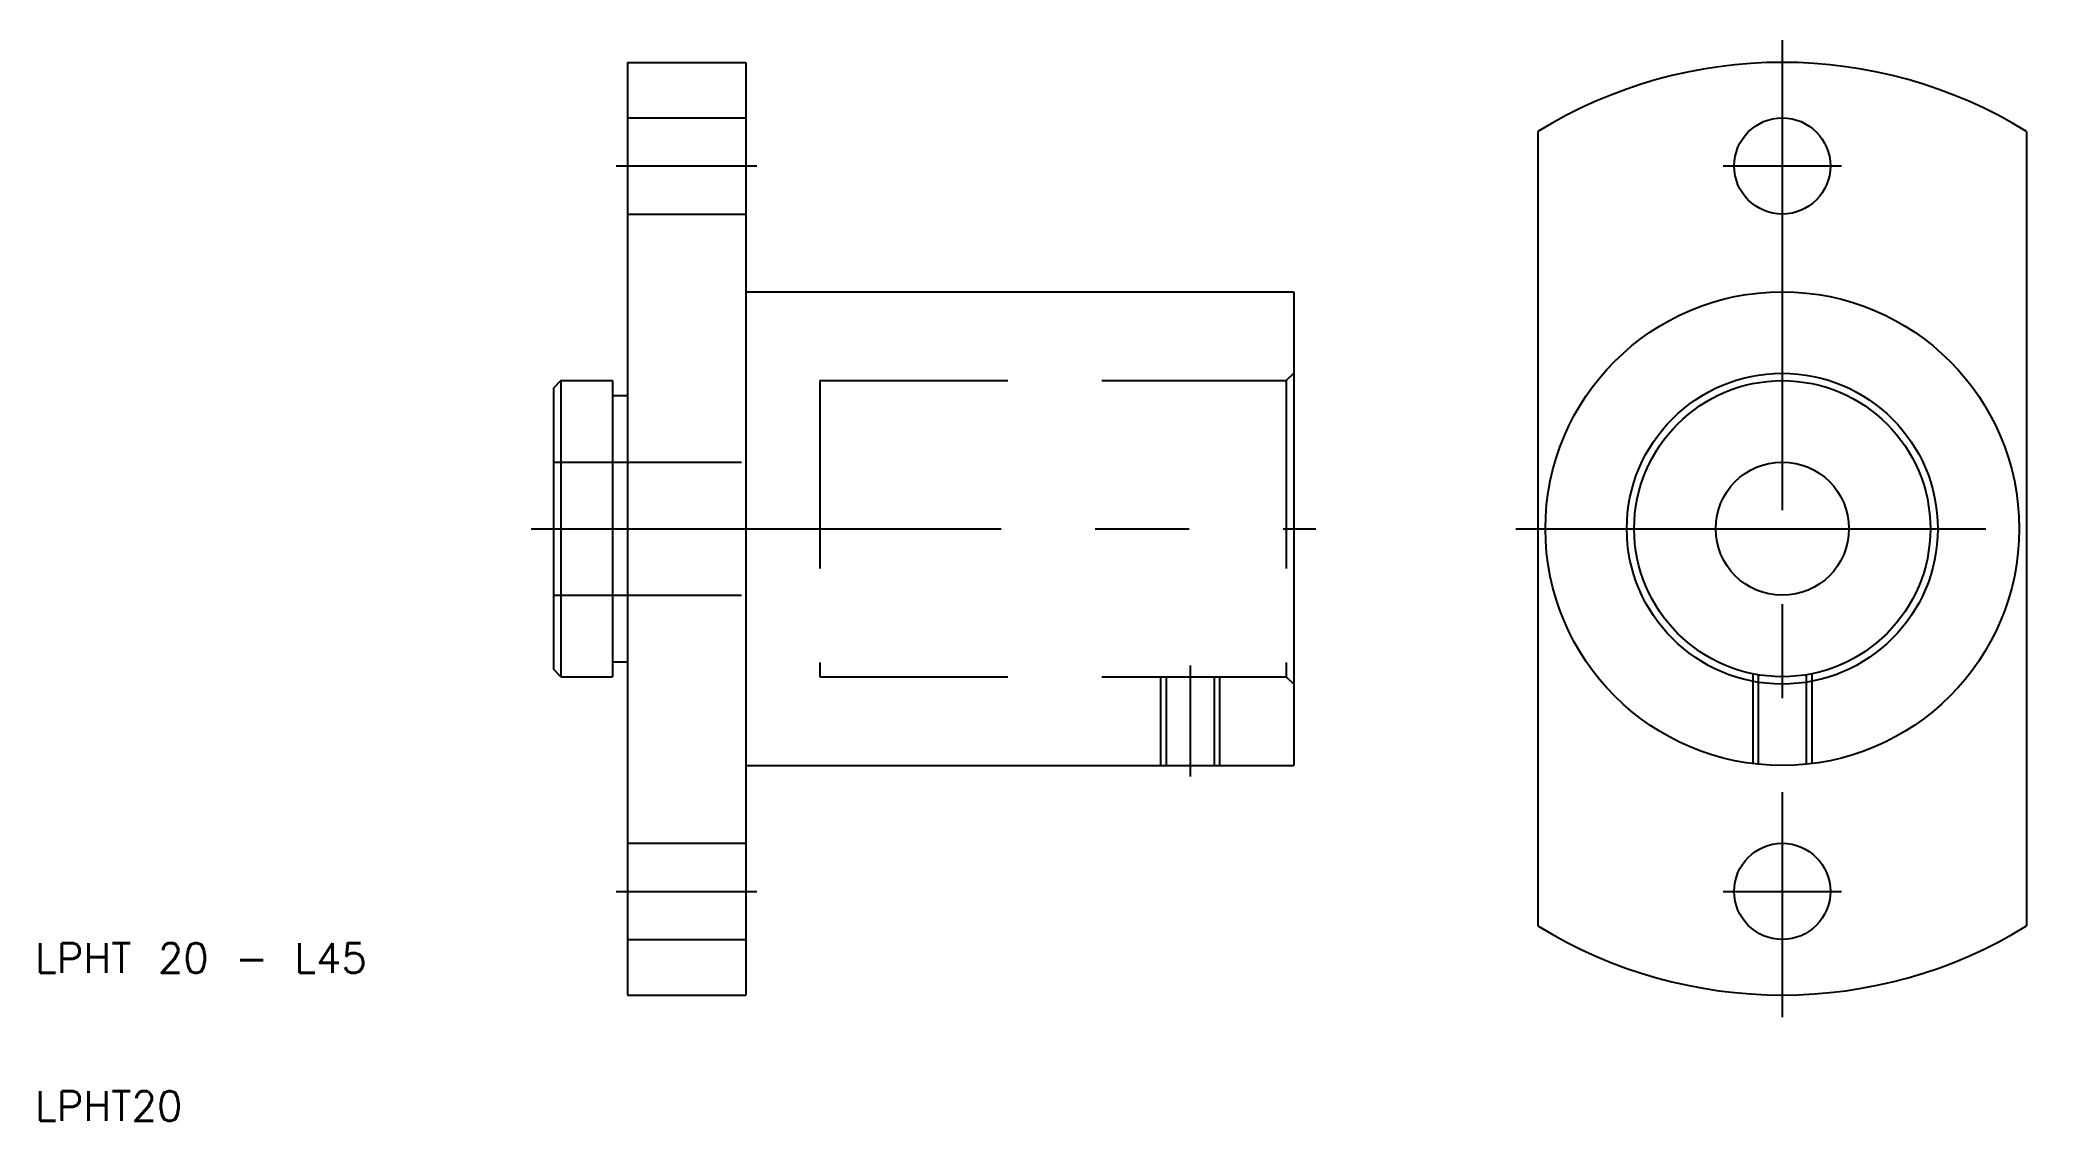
# Model space of a CAD drawing. Extents: x 10 to 146, y 10 to 83.
import ezdxf

# ---------------------------------------------------------------- set-up
doc = ezdxf.new("R2010")
doc.units = 0
doc.linetypes.add('CENTER', pattern=[50.8, 31.75, -6.35, 6.35, -6.35])
doc.linetypes.add('DASHED', pattern=[19.05, 12.7, -6.35])
doc.layers.get('0').update_dxf_attribs({"linetype": 'CONTINUOUS'})
doc.layers.add('CENTER', color=1, linetype='CENTER')
doc.styles.get("Standard").update_dxf_attribs({"font": 'txt.shx'})

msp = doc.modelspace()

# ---------------------------------------------------------------- linework, layer by layer
for p, q in [((50, 81.5), (58, 81.5)), ((50, 81.5), (50, 18.5)), ((58, 81.5), (58, 18.5)), ((111.5, 76.83), (111.5, 23.17)), ((144.5, 76.83), (144.5, 23.17)), ((58, 66), (95, 66)), ((95, 66), (95, 34)), ((45.5, 60), (45, 59.5)), ((45.5, 60), (49, 60)), ((45.5, 60), (45.5, 40)), ((49, 60), (49, 40)), ((45, 59.5), (45, 40.5)), ((49, 59), (50, 59)), ((49, 41), (50, 41)), ((45.5, 40), (45, 40.5)), ((45.5, 40), (49, 40)), ((58, 34), (95, 34)), ((50, 18.5), (58, 18.5))]:
    msp.add_line(p, q)
at = {"color": 3, "linetype": 'DASHED'}
for p, q in [((50, 77.75), (58, 77.75)), ((50, 71.25), (58, 71.25)), ((63, 60), (94.5, 60)), ((63, 60), (63, 40)), ((94.5, 60), (95, 60.5)), ((94.5, 60), (94.5, 40)), ((45, 54.5), (63, 54.5)), ((45, 45.5), (63, 45.5)), ((63, 40), (94.5, 40)), ((86, 40), (86, 34)), ((86.38, 40), (86.38, 34)), ((89.62, 40), (89.62, 34)), ((90, 40), (90, 34)), ((94.5, 40), (95, 39.5)), ((126, 40.2), (126, 34.13)), ((126.38, 40.13), (126.38, 34.08)), ((129.62, 40.13), (129.62, 34.08)), ((130, 40.2), (130, 34.13)), ((50, 28.75), (58, 28.75)), ((50, 22.25), (58, 22.25))]:
    msp.add_line(p, q, dxfattribs=at)
for centre, radius in [((128, 74.5), 3.25), ((128, 50), 16), ((128, 50), 10.5), ((128, 50), 10), ((128, 50), 4.5), ((128, 25.5), 3.25)]:
    msp.add_circle(centre, radius)
for start, end in [(58.4119, 121.5881), (238.4119, 301.5881)]:
    msp.add_arc((128, 50), 31.5, start, end)
at = {"layer": 'CENTER'}
for p, q in [((128, 83), (128, 17)), ((49.25, 74.5), (58.75, 74.5)), ((124, 74.5), (132, 74.5)), ((43.5, 50), (96.5, 50)), ((110, 50), (146, 50)), ((88, 40.75), (88, 33.25)), ((49.25, 25.5), (58.75, 25.5)), ((124, 25.5), (132, 25.5))]:
    msp.add_line(p, q, dxfattribs=at)

# ---------------------------------------------------------------- texts
for s, p in [('LPHT 20 - L45', (10, 20)), ('LPHT20', (10, 10))]:
    msp.add_text(s, height=2).set_placement(p)

doc.saveas('drawing.dxf')
